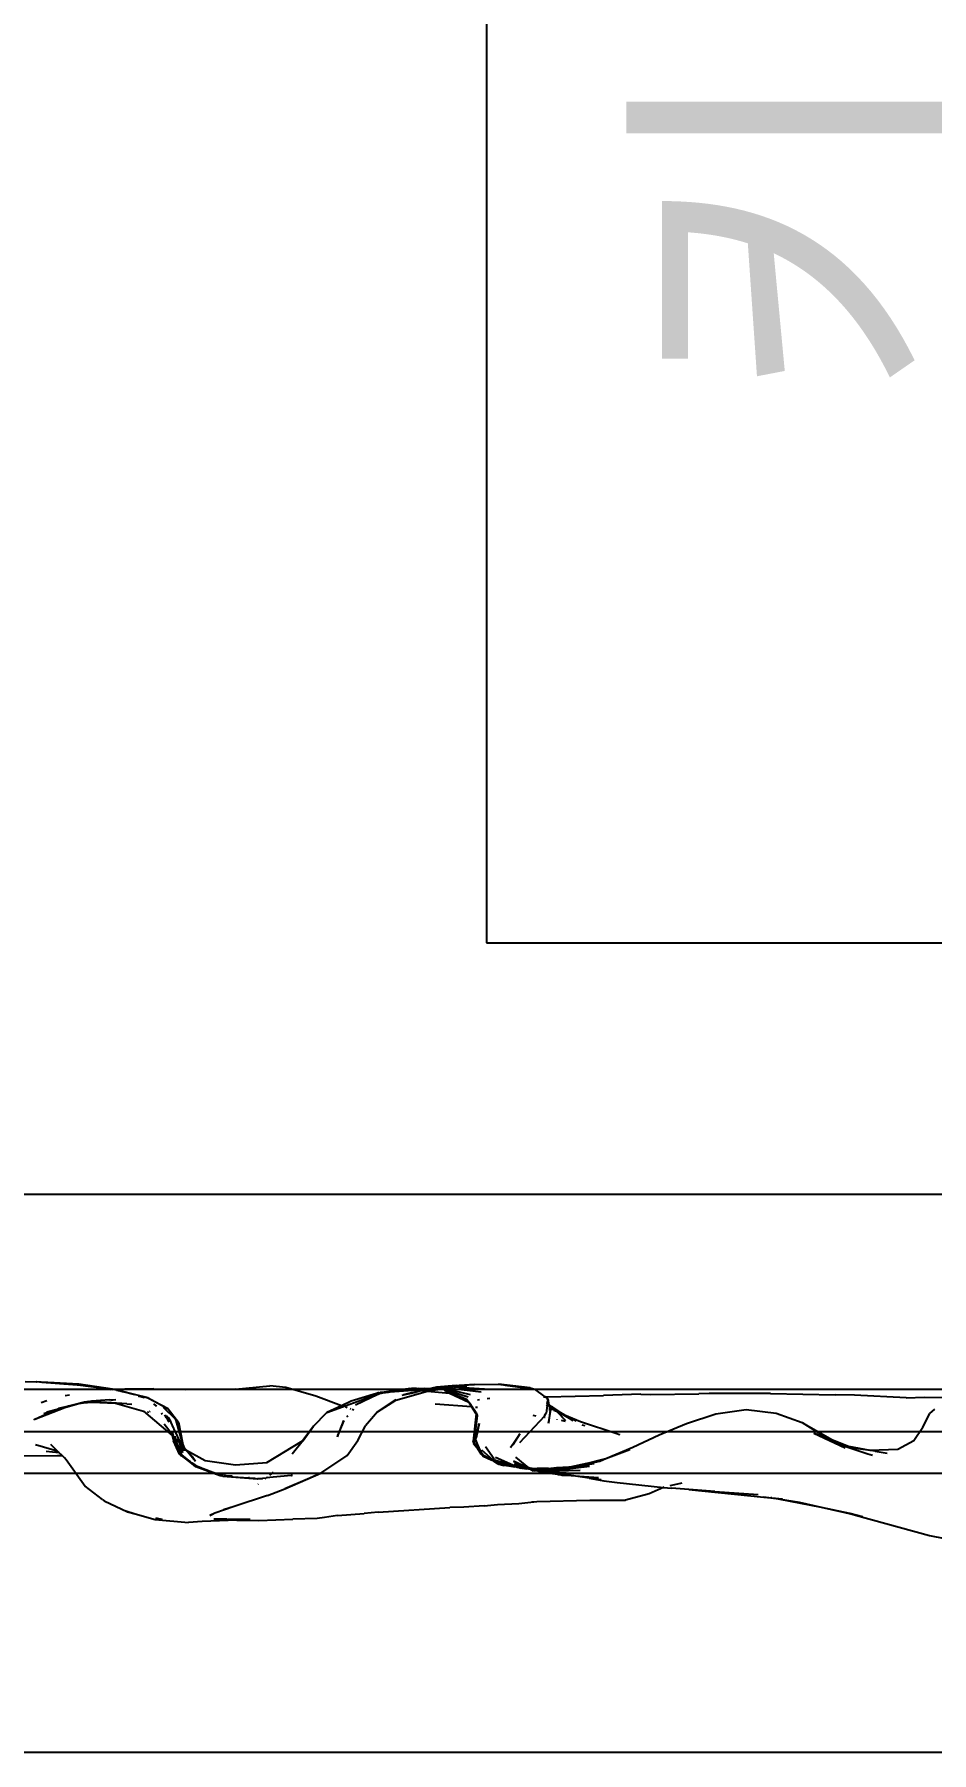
# Model space of a CAD drawing. Header units: millimetres. Extents: x -41292 to 298682, y -22072 to 33155.
# Drawn here: x 33323 to 33644, y 1091 to 1706 of the extents above; entities that cross this region are included whole.
import ezdxf

# ---------------------------------------------------------------- set-up
doc = ezdxf.new("R2010")
doc.units = ezdxf.units.MM
for name, color, linetype in [('0-ELC TEXT', 7, 'Continuous'), ('창호', 4, 'Continuous'), ('틀', 8, 'Continuous')]:
    doc.layers.add(name, color=color, linetype=linetype)
doc.styles.add('코레일둥고', font='@Microsoft JhengHei Light.ttf')

# ---------------------------------------------------------------- blocks, each defined once
blk = doc.blocks.new('AHSISHEUD')
for p, q in [((34112.05, 19528.67), (34112.05, 19028.67)), ((34112.05, 19028.67), (34562.05, 19028.67)), ((33946.84, 18871.55), (33950.78, 18871.5)), ((33965.47, 18870.42), (33950.74, 18871.42)), ((33950.78, 18871.5), (33950.76, 18871.45)), ((33950.78, 18871.5), (33950.91, 18871.49)), ((33950.91, 18871.49), (33950.99, 18871.52)), ((33950.99, 18871.52), (33952.84, 18871.38)), ((33966.05, 18870.58), (33952.84, 18871.38)), ((33952.84, 18871.38), (33965.47, 18870.42)), ((34107.81, 18870.55), (34116.41, 18870.64)), ((34127.75, 18869.25), (34116.41, 18870.64)), ((34116.41, 18870.64), (34129.36, 18868.86)), ((34118.74, 18870.23), (34116.41, 18870.64)), ((33952.57, 18864.06), (33954.63, 18864.75)), ((33961.13, 18866.53), (33962.71, 18866.76)), ((33965.47, 18870.42), (33965.63, 18870.41)), ((33965.74, 18870.4), (33965.63, 18870.41)), ((33966.05, 18870.58), (33965.74, 18870.4)), ((33965.74, 18870.4), (33976.01, 18869.08)), ((33978.39, 18868.67), (33965.74, 18870.4)), ((33978.96, 18868.7), (33966.05, 18870.58)), ((33966.05, 18870.58), (33976.01, 18869.08)), ((33968.5, 18864.33), (33969.48, 18864.58)), ((33968.5, 18864.33), (33970.55, 18864.47)), ((33969.23, 18864.24), (33970.55, 18864.47)), ((33970.55, 18864.47), (33969.46, 18864.23)), ((33977.03, 18864.98), (33970.55, 18864.47)), ((33972.23, 18864.33), (33970.55, 18864.47)), ((33976.01, 18869.08), (33978.11, 18868.76)), ((33976.01, 18869.08), (33978.96, 18868.7)), ((33977.03, 18864.98), (33979.35, 18865.07)), ((33978.39, 18868.67), (33977.43, 18868.62)), ((33977.56, 18864.88), (33979.35, 18865.07)), ((33978.69, 18868.68), (33978.39, 18868.67)), ((33978.96, 18868.7), (33978.69, 18868.68)), ((33979.18, 18868.6), (33978.69, 18868.68)), ((33979.02, 18868.7), (33978.96, 18868.7)), ((33982.56, 18868.87), (33979.02, 18868.7)), ((33979.7, 18868.6), (33979.02, 18868.7)), ((33979.63, 18868.56), (33979.18, 18868.6)), ((33979.63, 18868.56), (33979.7, 18868.6)), ((33979.63, 18868.56), (33979.66, 18868.53)), ((33982.03, 18867.84), (33979.65, 18868.4)), ((33979.7, 18868.6), (33979.66, 18868.53)), ((33979.66, 18868.53), (33982.03, 18867.84)), ((33979.66, 18868.53), (33981.29, 18868.13)), ((33981.29, 18868.13), (33979.7, 18868.6)), ((33981.29, 18868.13), (33985.97, 18866.9)), ((33983.1, 18867.58), (33981.29, 18868.13)), ((33983.1, 18867.58), (33982.03, 18867.84)), ((33992.92, 18868.92), (33982.56, 18868.87)), ((33985.97, 18866.9), (33983.1, 18867.58)), ((33990.94, 18865.72), (33985.97, 18866.9)), ((33987.28, 18866.3), (33987.46, 18866.28)), ((33989.51, 18865.66), (33987.46, 18866.28)), ((33989.61, 18865.93), (33989.82, 18865.9)), ((33990.79, 18865.64), (33989.82, 18865.9)), ((33990.94, 18865.72), (33990.79, 18865.64)), ((33998.02, 18861.78), (33990.79, 18865.64)), ((33990.94, 18865.72), (33998.02, 18861.78)), ((33992.92, 18868.92), (34004.18, 18868.7)), ((34022.18, 18868.79), (34004.18, 18868.7)), ((34022.18, 18868.79), (34034.47, 18870.04)), ((34040.14, 18869.42), (34034.47, 18870.04)), ((34050.98, 18866.37), (34040.14, 18869.42)), ((34060.14, 18862.91), (34050.98, 18866.37)), ((34054.92, 18860.44), (34072.64, 18866.88)), ((34063.64, 18864.56), (34060.14, 18862.91)), ((34072.69, 18867.24), (34063.64, 18864.56)), ((34065.19, 18863.2), (34073.15, 18867.06)), ((34072.64, 18866.88), (34071.44, 18866.28)), ((34072.64, 18866.88), (34073.15, 18867.06)), ((34073.31, 18867.48), (34072.69, 18867.24)), ((34073.5, 18867.48), (34072.69, 18867.24)), ((34073.07, 18860.74), (34079.59, 18864.93)), ((34073.07, 18860.74), (34079.16, 18864.8)), ((34073.15, 18867.06), (34073.3, 18867.09)), ((34075.93, 18867.6), (34073.3, 18867.09)), ((34073.3, 18867.09), (34073.48, 18867.18)), ((34073.5, 18867.48), (34073.31, 18867.48)), ((34073.48, 18867.18), (34073.53, 18867.2)), ((34073.5, 18867.48), (34073.97, 18867.62)), ((34075.93, 18867.6), (34073.53, 18867.2)), ((34073.53, 18867.2), (34074.26, 18867.47)), ((34075.36, 18867.75), (34073.97, 18867.62)), ((34075.36, 18867.75), (34074.05, 18867.58)), ((34074.16, 18867.52), (34076.85, 18867.9)), ((34074.16, 18867.52), (34076.98, 18867.77)), ((34074.26, 18867.47), (34075.93, 18867.6)), ((34083.03, 18868.78), (34075.36, 18867.75)), ((34076.85, 18867.9), (34075.36, 18867.75)), ((34087.22, 18868.48), (34075.93, 18867.6)), ((34076.85, 18867.9), (34083.03, 18868.78)), ((34079.02, 18868.11), (34076.85, 18867.9)), ((34077.76, 18867.86), (34076.98, 18867.77)), ((34077.8, 18867.91), (34077.76, 18867.86)), ((34078.44, 18867.98), (34077.8, 18867.91)), ((34078.44, 18867.98), (34086.16, 18868.8)), ((34079.02, 18868.11), (34078.44, 18867.98)), ((34079.02, 18868.11), (34079.48, 18868.16)), ((34079.16, 18864.8), (34079.59, 18864.93)), ((34079.16, 18864.8), (34079.35, 18864.93)), ((34079.35, 18864.93), (34079.72, 18865.18)), ((34079.64, 18865.02), (34079.35, 18864.93)), ((34079.87, 18868.22), (34079.48, 18868.16)), ((34079.59, 18864.93), (34090.94, 18868.14)), ((34079.59, 18864.93), (34079.64, 18865.02)), ((34079.64, 18865.02), (34079.72, 18865.18)), ((34086.16, 18868.8), (34079.87, 18868.22)), ((34083.03, 18868.78), (34079.87, 18868.22)), ((34081.91, 18866.67), (34082.3, 18866.79)), ((34088.94, 18868.32), (34082.3, 18866.79)), ((34082.3, 18866.79), (34086.87, 18867.73)), ((34083.33, 18868.82), (34083.03, 18868.78)), ((34083.51, 18868.86), (34083.33, 18868.82)), ((34083.45, 18867.13), (34088.26, 18868.35)), ((34083.68, 18868.88), (34083.51, 18868.86)), ((34084.49, 18869.02), (34083.68, 18868.88)), ((34086.16, 18868.8), (34084.27, 18868.75)), ((34084.49, 18869.02), (34084.69, 18869.02)), ((34084.69, 18869.02), (34084.73, 18869.02)), ((34084.73, 18869.02), (34084.78, 18869.02)), ((34084.78, 18869.02), (34084.81, 18869.02)), ((34084.81, 18869.02), (34085.24, 18869.09)), ((34084.81, 18869.02), (34087.01, 18869.05)), ((34084.81, 18869.02), (34088.89, 18868.97)), ((34087.01, 18869.05), (34085.24, 18869.09)), ((34086.21, 18868.81), (34086.16, 18868.8)), ((34086.21, 18868.81), (34086.44, 18868.83)), ((34086.44, 18868.83), (34086.61, 18868.82)), ((34086.61, 18868.82), (34088.89, 18868.97)), ((34090.5, 18868.93), (34086.61, 18868.82)), ((34089.18, 18868.3), (34086.87, 18867.73)), ((34087.01, 18869.05), (34087.19, 18869.05)), ((34087.19, 18869.05), (34087.42, 18869.04)), ((34087.22, 18868.48), (34088.21, 18868.39)), ((34087.42, 18869.04), (34087.68, 18869.04)), ((34088.21, 18868.39), (34087.58, 18868.33)), ((34087.68, 18869.04), (34091.06, 18869.07)), ((34088.89, 18868.97), (34087.68, 18869.04)), ((34090.5, 18868.93), (34087.86, 18868.72)), ((34088.2, 18868.69), (34090.73, 18868.84)), ((34088.26, 18868.35), (34088.21, 18868.39)), ((34088.38, 18868.37), (34088.26, 18868.35)), ((34088.49, 18868.41), (34088.38, 18868.37)), ((34088.38, 18868.37), (34088.94, 18868.32)), ((34088.57, 18868.41), (34088.49, 18868.41)), ((34088.89, 18868.97), (34089.7, 18869.01)), ((34089.19, 18868.38), (34088.94, 18868.32)), ((34088.94, 18868.32), (34089.18, 18868.3)), ((34089.44, 18868.36), (34089.18, 18868.3)), ((34089.18, 18868.3), (34089.6, 18868.25)), ((34090.73, 18868.84), (34089.48, 18868.59)), ((34089.64, 18868.26), (34089.6, 18868.25)), ((34090.21, 18868.32), (34089.64, 18868.26)), ((34089.64, 18868.26), (34090.94, 18868.14)), ((34089.7, 18869.01), (34091.06, 18869.07)), ((34089.7, 18869.01), (34094.13, 18869.04)), ((34090.5, 18868.93), (34089.7, 18869.01)), ((34089.99, 18868.55), (34089.96, 18868.56)), ((34091.35, 18868.88), (34089.99, 18868.55)), ((34090.16, 18868.54), (34089.99, 18868.55)), ((34090.34, 18868.59), (34090.16, 18868.54)), ((34093.71, 18868.9), (34090.34, 18868.59)), ((34091.35, 18868.88), (34090.34, 18868.59)), ((34090.88, 18868.94), (34090.5, 18868.93)), ((34090.73, 18868.84), (34091.35, 18868.88)), ((34090.88, 18868.94), (34091.7, 18868.97)), ((34091.35, 18868.88), (34090.88, 18868.94)), ((34090.94, 18868.14), (34091.39, 18868.26)), ((34090.94, 18868.14), (34098.85, 18867.41)), ((34091.06, 18869.07), (34092.13, 18869.12)), ((34091.32, 18868.45), (34091.29, 18868.45)), ((34091.32, 18868.45), (34094.89, 18868.87)), ((34091.35, 18868.88), (34092.21, 18868.93)), ((34092.21, 18868.93), (34091.7, 18868.97)), ((34092.06, 18868.39), (34091.98, 18868.4)), ((34092.06, 18868.39), (34095.6, 18868.86)), ((34094.18, 18869.53), (34092.13, 18869.12)), ((34092.61, 18869.14), (34092.13, 18869.12)), ((34092.21, 18868.93), (34092.61, 18868.95)), ((34094.18, 18869.53), (34092.61, 18869.14)), ((34092.61, 18869.14), (34093.84, 18869.2)), ((34092.61, 18869.14), (34096.62, 18869.17)), ((34092.61, 18868.95), (34094.13, 18869.04)), ((34092.98, 18868.92), (34092.61, 18868.95)), ((34093.71, 18868.9), (34092.98, 18868.92)), ((34093.74, 18868.9), (34093.71, 18868.9)), ((34093.81, 18868.91), (34093.74, 18868.9)), ((34093.95, 18868.92), (34093.81, 18868.91)), ((34098.83, 18869.6), (34093.84, 18869.2)), ((34093.84, 18869.2), (34097.16, 18869.36)), ((34093.98, 18868.92), (34093.95, 18868.92)), ((34095.64, 18869.08), (34093.98, 18868.92)), ((34094.89, 18868.87), (34093.98, 18868.92)), ((34095.64, 18869.08), (34094.13, 18869.04)), ((34101.17, 18870.12), (34094.18, 18869.53)), ((34100.46, 18870), (34094.18, 18869.53)), ((34094.89, 18868.87), (34095.05, 18868.87)), ((34095.05, 18868.87), (34095.12, 18868.9)), ((34095.12, 18868.9), (34095.22, 18868.89)), ((34095.22, 18868.89), (34095.29, 18868.9)), ((34096.63, 18869.11), (34095.29, 18868.9)), ((34095.6, 18868.86), (34095.29, 18868.9)), ((34095.6, 18868.86), (34095.68, 18868.86)), ((34096.63, 18869.11), (34095.64, 18869.08)), ((34095.68, 18868.86), (34095.79, 18868.88)), ((34095.79, 18868.88), (34095.82, 18868.89)), ((34095.82, 18868.89), (34095.88, 18868.88)), ((34095.88, 18868.88), (34095.9, 18868.89)), ((34095.9, 18868.89), (34096.96, 18869.03)), ((34096.49, 18868.88), (34095.9, 18868.89)), ((34096.62, 18868.84), (34096.49, 18868.88)), ((34096.62, 18869.17), (34096.63, 18869.11)), ((34096.62, 18869.17), (34096.76, 18869.09)), ((34096.9, 18868.83), (34096.62, 18868.84)), ((34096.62, 18868.84), (34105.45, 18866.1)), ((34096.73, 18869.09), (34096.63, 18869.11)), ((34096.76, 18869.09), (34096.73, 18869.09)), ((34096.8, 18869.07), (34096.76, 18869.09)), ((34096.88, 18869.2), (34096.78, 18869.18)), ((34096.8, 18869.07), (34096.89, 18869.08)), ((34096.88, 18869.2), (34097.84, 18869.25)), ((34096.89, 18869.08), (34096.96, 18869.09)), ((34096.89, 18869.08), (34096.96, 18869.03)), ((34096.9, 18868.83), (34105.45, 18866.1)), ((34096.96, 18869.09), (34097.84, 18869.25)), ((34106.34, 18866.79), (34096.96, 18869.03)), ((34096.99, 18868.41), (34105.07, 18865.14)), ((34098, 18867.92), (34096.99, 18868.41)), ((34097.15, 18869.05), (34097.1, 18869.05)), ((34097.15, 18869.05), (34097.98, 18869.24)), ((34097.16, 18869.36), (34097.84, 18869.25)), ((34097.98, 18869.24), (34097.84, 18869.25)), ((34097.98, 18869.24), (34110.12, 18867.89)), ((34105.07, 18865.14), (34098, 18867.92)), ((34098.85, 18867.41), (34098, 18867.92)), ((34098, 18867.92), (34105.73, 18864.12)), ((34100.3, 18869.51), (34098.83, 18869.6)), ((34098.85, 18867.41), (34105.73, 18864.12)), ((34100.36, 18869.52), (34100.3, 18869.51)), ((34100.64, 18869.55), (34100.36, 18869.52)), ((34113.17, 18868.72), (34100.36, 18869.52)), ((34107.81, 18870.55), (34100.52, 18870)), ((34101.89, 18869.66), (34100.64, 18869.55)), ((34101.17, 18870.12), (34107.81, 18870.55)), ((34101.97, 18869.67), (34101.89, 18869.66)), ((34102.02, 18869.68), (34101.97, 18869.67)), ((34102.02, 18869.68), (34102.08, 18869.68)), ((34102.08, 18869.68), (34102.89, 18869.76)), ((34102.89, 18869.76), (34105.05, 18870.07)), ((34105.07, 18865.14), (34105.89, 18864.04)), ((34108.87, 18865.06), (34109.56, 18865.16)), ((34112.25, 18865.49), (34113.2, 18865.55)), ((34118.74, 18870.23), (34129.36, 18868.86)), ((34127.75, 18869.25), (34129.36, 18868.86)), ((34133.12, 18866.13), (34129.36, 18868.86)), ((34132.52, 18866.13), (34133.12, 18866.13)), ((34134.03, 18865.47), (34133.12, 18866.13)), ((34133.12, 18866.13), (34133.69, 18866.13)), ((34133.69, 18866.13), (34154, 18866.53)), ((34134.03, 18864.91), (34133.92, 18864.39)), ((34133.97, 18864.95), (34134.03, 18865.47)), ((34134.03, 18864.91), (34134.03, 18865.47)), ((34134.03, 18865.47), (34134.38, 18863.14)), ((34167.34, 18867.02), (34154, 18866.53)), ((34167.34, 18867.02), (34170.77, 18866.94)), ((34170.77, 18866.94), (34188.06, 18867.16)), ((34191.87, 18867.23), (34188.06, 18867.16)), ((34213.75, 18867.33), (34191.87, 18867.23)), ((34213.75, 18867.33), (34236.99, 18866.8)), ((34243.85, 18866.66), (34236.99, 18866.8)), ((34262.36, 18865.76), (34243.85, 18866.66)), ((34262.36, 18865.76), (34268.96, 18865.9)), ((34268.96, 18865.9), (34276.17, 18865.84)), ((33950.32, 18858.05), (33961.02, 18862.23)), ((33950.32, 18858.05), (33956.91, 18861.06)), ((33956.91, 18861.06), (33953.58, 18860.03)), ((33954.65, 18860.76), (33958.27, 18861.69)), ((33961.61, 18862.53), (33956.91, 18861.06)), ((33956.91, 18861.06), (33958.27, 18861.69)), ((33958.27, 18861.69), (33960.84, 18862.36)), ((33958.27, 18861.69), (33958.73, 18861.9)), ((33958.73, 18861.9), (33968.09, 18864.3)), ((33960.84, 18862.36), (33958.73, 18861.9)), ((33960.84, 18862.36), (33961.61, 18862.53)), ((33961.02, 18862.23), (33965.6, 18863.58)), ((33961.02, 18862.23), (33961.98, 18862.61)), ((33961.98, 18862.61), (33961.61, 18862.53)), ((33962.08, 18862.67), (33961.98, 18862.61)), ((33962.08, 18862.67), (33962.23, 18862.72)), ((33962.23, 18862.72), (33962.28, 18862.72)), ((33962.4, 18862.77), (33962.28, 18862.72)), ((33967.78, 18863.87), (33962.4, 18862.77)), ((33962.4, 18862.77), (33965.6, 18863.58)), ((33965.6, 18863.58), (33965.92, 18863.68)), ((33965.92, 18863.68), (33966, 18863.68)), ((33966, 18863.68), (33966.06, 18863.7)), ((33966.06, 18863.7), (33968.34, 18864.29)), ((33966.06, 18863.7), (33969.23, 18864.24)), ((33966.06, 18863.7), (33967.78, 18863.87)), ((33969.46, 18864.23), (33967.78, 18863.87)), ((33967.78, 18863.87), (33970.7, 18864.17)), ((33968.09, 18864.3), (33968.34, 18864.29)), ((33968.34, 18864.29), (33968.5, 18864.33)), ((33968.34, 18864.29), (33969.23, 18864.24)), ((33969.23, 18864.24), (33969.46, 18864.23)), ((33969.46, 18864.23), (33970.7, 18864.17)), ((33970.7, 18864.17), (33972.23, 18864.33)), ((33970.7, 18864.17), (33979.14, 18863.75)), ((33983.28, 18863.6), (33972.23, 18864.33)), ((33979.14, 18863.75), (33989.19, 18860.99)), ((33983.28, 18863.6), (33985.05, 18863.5)), ((33989.19, 18860.99), (33999.54, 18852.25)), ((33991.02, 18860.61), (33990.53, 18860.47)), ((33991.61, 18860.77), (33991.31, 18860.68)), ((33992.77, 18863.52), (33993.77, 18862.73)), ((33993.99, 18862.7), (33992.99, 18863.44)), ((33995.69, 18860.27), (33995.92, 18859.91)), ((33995.94, 18859.9), (33995.69, 18860.27)), ((33996.25, 18862.41), (34000.68, 18858.07)), ((33997.32, 18858.63), (33996.85, 18859.59)), ((33996.99, 18859.51), (33998.25, 18857.28)), ((33998.25, 18857.28), (33997.14, 18859.43)), ((33997.61, 18859.15), (33997.54, 18859.19)), ((33999, 18857.2), (33997.61, 18859.15)), ((33999.15, 18856.87), (33997.61, 18859.15)), ((33998.02, 18861.78), (34001.78, 18857.04)), ((33999, 18857.2), (33998.35, 18858.72)), ((34050.15, 18855.55), (34054.92, 18860.44)), ((34060.14, 18862.91), (34054.92, 18860.44)), ((34062.17, 18862.15), (34061.61, 18862.36)), ((34062.01, 18858.97), (34062.55, 18859.24)), ((34063.44, 18861.67), (34063.22, 18861.75)), ((34064.5, 18861.27), (34063.9, 18861.49)), ((34073.07, 18860.74), (34068.76, 18855.68)), ((34070.41, 18859.04), (34070.39, 18859.05)), ((34093.68, 18863.54), (34106.72, 18862.57)), ((34105.73, 18864.12), (34105.8, 18864.08)), ((34105.8, 18864.08), (34105.89, 18864.04)), ((34106.72, 18862.57), (34105.8, 18864.08)), ((34106.43, 18863.16), (34105.8, 18864.08)), ((34105.89, 18864.04), (34106.43, 18863.16)), ((34106.8, 18862.56), (34106.43, 18863.16)), ((34108.35, 18860.02), (34106.72, 18862.57)), ((34106.72, 18862.57), (34106.8, 18862.56)), ((34106.8, 18862.56), (34106.84, 18862.56)), ((34108.38, 18860.31), (34106.84, 18862.56)), ((34106.84, 18862.56), (34108.35, 18860.02)), ((34108.35, 18860.02), (34107.26, 18850.2)), ((34108.77, 18859.35), (34107.57, 18849.74)), ((34108.77, 18859.35), (34107.94, 18854.35)), ((34108.11, 18862.42), (34108.8, 18862.33)), ((34108.38, 18860.31), (34108.35, 18860.02)), ((34108.35, 18860.02), (34108.77, 18859.35)), ((34108.38, 18860.31), (34108.77, 18859.35)), ((34132.81, 18859.21), (34123.93, 18849.6)), ((34128.67, 18859.51), (34129.78, 18859.32)), ((34132.78, 18858.82), (34133.1, 18858.76)), ((34132.81, 18859.21), (34133.49, 18860.18)), ((34133.49, 18860.18), (34132.88, 18859.52)), ((34133.78, 18862.99), (34133.49, 18860.18)), ((34133.65, 18863.16), (34133.78, 18862.99)), ((34133.79, 18863.16), (34133.67, 18863.24)), ((34133.78, 18863.02), (34133.67, 18863.24)), ((34133.69, 18863.31), (34133.8, 18863.25)), ((34133.72, 18863.45), (34133.82, 18863.38)), ((34133.72, 18863.45), (34133.81, 18863.31)), ((34133.82, 18863.45), (34133.73, 18863.5)), ((34133.84, 18863.67), (34133.78, 18863.74)), ((34133.79, 18863.16), (34133.78, 18863.02)), ((34133.78, 18863.02), (34133.78, 18862.99)), ((34133.8, 18863.25), (34133.79, 18863.16)), ((34133.81, 18863.31), (34133.8, 18863.25)), ((34133.82, 18863.38), (34133.81, 18863.31)), ((34133.84, 18863.67), (34133.82, 18863.45)), ((34133.82, 18863.45), (34133.82, 18863.38)), ((34133.84, 18863.67), (34133.92, 18864.39)), ((34133.88, 18858.63), (34133.94, 18858.62)), ((34134.5, 18858.52), (34134.25, 18856.61)), ((34134.25, 18856.61), (34134.6, 18858.5)), ((34135.73, 18862.41), (34134.38, 18863.14)), ((34134.41, 18862.98), (34134.38, 18863.14)), ((34134.41, 18862.98), (34134.54, 18862.89)), ((34134.41, 18862.98), (34134.42, 18862.88)), ((34134.42, 18862.88), (34134.7, 18862.73)), ((34134.42, 18862.88), (34134.46, 18862.68)), ((34135.26, 18862.1), (34134.46, 18862.68)), ((34134.46, 18862.68), (34134.57, 18861.96)), ((34134.88, 18861.4), (34134.5, 18858.52)), ((34134.6, 18858.5), (34134.5, 18858.52)), ((34134.54, 18862.89), (34135.44, 18862.29)), ((34134.7, 18862.73), (34134.54, 18862.89)), ((34134.57, 18861.96), (34134.88, 18861.4)), ((34134.57, 18861.96), (34134.59, 18861.82)), ((34134.59, 18861.82), (34134.88, 18861.4)), ((34134.59, 18861.82), (34134.68, 18861.19)), ((34134.6, 18858.5), (34135.26, 18862.1)), ((34134.7, 18862.73), (34135.44, 18862.29)), ((34135.26, 18862.1), (34134.7, 18862.73)), ((34134.88, 18861.4), (34135.26, 18862.1)), ((34135.51, 18861.66), (34135.77, 18861.54)), ((34136.54, 18861.48), (34135.66, 18862.01)), ((34135.66, 18862.01), (34136.41, 18861.61)), ((34135.73, 18862.41), (34136.02, 18862.11)), ((34135.75, 18862.29), (34136.41, 18861.61)), ((34135.75, 18862.29), (34136.02, 18862.11)), ((34136.02, 18862.11), (34140.33, 18857.63)), ((34136.02, 18862.11), (34138.54, 18860.49)), ((34136.11, 18861.4), (34136.14, 18861.36)), ((34136.14, 18861.36), (34137.13, 18860.89)), ((34136.14, 18861.36), (34137, 18861.01)), ((34136.41, 18861.61), (34136.54, 18861.48)), ((34136.54, 18861.48), (34137, 18861.01)), ((34137, 18861.01), (34137.13, 18860.89)), ((34137.02, 18861.29), (34138.54, 18860.49)), ((34137.13, 18860.89), (34140.33, 18857.63)), ((34138.17, 18860.5), (34137.55, 18860.88)), ((34137.85, 18860.65), (34138.17, 18860.5)), ((34139.18, 18859.9), (34138.17, 18860.5)), ((34138.17, 18860.5), (34139.22, 18860.05)), ((34138.19, 18860.37), (34139.18, 18859.9)), ((34138.54, 18860.49), (34140.06, 18859.69)), ((34138.54, 18860.49), (34139.22, 18860.05)), ((34143.03, 18857.6), (34139.18, 18859.9)), ((34139.18, 18859.9), (34140.23, 18859.4)), ((34139.22, 18860.05), (34140.06, 18859.69)), ((34139.22, 18860.05), (34140.23, 18859.4)), ((34140.06, 18859.69), (34145.78, 18857.2)), ((34140.06, 18859.69), (34144.23, 18857.48)), ((34140.23, 18859.4), (34143.03, 18857.6)), ((34140.23, 18859.4), (34144.23, 18857.48)), ((34183.69, 18856.53), (34194.21, 18859.98)), ((34194.21, 18859.98), (34205.05, 18861.59)), ((34205.05, 18861.59), (34215.76, 18860.22)), ((34215.76, 18860.22), (34225.09, 18856.9)), ((34268.4, 18855.18), (34270.88, 18860.12)), ((34270.88, 18860.12), (34272.63, 18861.72)), ((33949.94, 18857.87), (33950.32, 18858.05)), ((33999.47, 18852.58), (33996.57, 18856.3)), ((33998.43, 18857.02), (33998.25, 18857.28)), ((33999.15, 18856.87), (33999, 18857.2)), ((33999.94, 18855.02), (33999.15, 18856.87)), ((33999.25, 18853.57), (33999.47, 18852.58)), ((33999.76, 18852.2), (33999.47, 18852.58)), ((33999.54, 18852.25), (33999.99, 18850.29)), ((33999.54, 18852.25), (33999.79, 18852.04)), ((33999.58, 18853.14), (33999.76, 18852.2)), ((33999.99, 18852.21), (33999.73, 18852.95)), ((34000.08, 18851.8), (33999.76, 18852.2)), ((33999.94, 18855.02), (33999.98, 18854.78)), ((33999.94, 18855.02), (34000.14, 18854.55)), ((34000.14, 18854.55), (34002.42, 18849.45)), ((34000.97, 18857.58), (34000.68, 18858.07)), ((34000.68, 18858.07), (34000.76, 18857.8)), ((34000.97, 18857.58), (34000.76, 18857.8)), ((34000.76, 18857.8), (34001.94, 18853.82)), ((34001.94, 18853.82), (34000.97, 18857.58)), ((34003.2, 18849.63), (34000.97, 18857.58)), ((34001.78, 18857.04), (34003.2, 18849.63)), ((34001.94, 18853.82), (34003.2, 18849.63)), ((34050.15, 18855.55), (34046.15, 18850.34)), ((34046.38, 18850.48), (34050.15, 18855.55)), ((34060.99, 18857.61), (34058.7, 18852.18)), ((34058.7, 18852.18), (34058.71, 18851.73)), ((34058.71, 18851.73), (34060.99, 18857.61)), ((34066.01, 18850.44), (34068.76, 18855.68)), ((34107.94, 18854.35), (34107.46, 18849.78)), ((34108.07, 18850.72), (34109.41, 18856.57)), ((34109.41, 18856.57), (34108.4, 18851.43)), ((34120.72, 18847.97), (34123.95, 18852.83)), ((34123.95, 18852.83), (34121.54, 18848.94)), ((34137.4, 18857.9), (34137.36, 18857.91)), ((34140.36, 18857.27), (34138.96, 18857.57)), ((34145.78, 18857.2), (34158.79, 18852.89)), ((34147.45, 18855.75), (34146.36, 18855.98)), ((34158.79, 18852.89), (34159.34, 18852.69)), ((34159.34, 18852.69), (34159.86, 18852.56)), ((34164.44, 18848.1), (34173.92, 18852.42)), ((34173.92, 18852.42), (34183.69, 18856.53)), ((34225.09, 18856.9), (34236, 18850.72)), ((34225.09, 18856.9), (34231.78, 18852.68)), ((34237.86, 18849.12), (34229.28, 18853.08)), ((34229.28, 18853.08), (34240.55, 18847.78)), ((34231.88, 18852.63), (34231.78, 18852.68)), ((34232.95, 18851.96), (34231.88, 18852.63)), ((34231.88, 18852.63), (34233.77, 18851.62)), ((34265.14, 18850.49), (34268.4, 18855.18)), ((33950.55, 18848.98), (33958.29, 18846.79)), ((33954.36, 18846.65), (33958.94, 18846.14)), ((33958.29, 18846.79), (33956.07, 18849.02)), ((33958.29, 18846.79), (33958.42, 18846.76)), ((33958.94, 18846.14), (33958.29, 18846.79)), ((33958.94, 18846.14), (33959.08, 18846.12)), ((33960.05, 18845.03), (33958.94, 18846.14)), ((33999.79, 18852.04), (34000.07, 18850.59)), ((33999.79, 18852.04), (34000.08, 18851.8)), ((34002.14, 18845.52), (33999.99, 18850.29)), ((33999.99, 18850.29), (34000.15, 18849.49)), ((33999.99, 18850.29), (34000.64, 18849.2)), ((34001.25, 18847.69), (33999.99, 18850.29)), ((34000.07, 18850.59), (34000.64, 18849.2)), ((34000.08, 18851.8), (34000.14, 18851.73)), ((34000.14, 18851.73), (34000.48, 18851.3)), ((34000.14, 18851.73), (34000.56, 18851.29)), ((34000.44, 18852.03), (34000.56, 18851.29)), ((34000.48, 18851.3), (34000.57, 18851.2)), ((34000.56, 18851.29), (34000.57, 18851.2)), ((34000.56, 18851.29), (34001.16, 18850.65)), ((34000.57, 18851.2), (34000.62, 18850.89)), ((34000.57, 18851.2), (34001.16, 18850.65)), ((34000.57, 18851.2), (34002.2, 18849.44)), ((34000.62, 18850.89), (34002.65, 18845.56)), ((34000.64, 18849.2), (34001.25, 18847.69)), ((34000.64, 18849.2), (34001.4, 18847.91)), ((34001.16, 18850.65), (34002.14, 18849.71)), ((34001.16, 18850.65), (34002.16, 18849.59)), ((34001.25, 18847.69), (34002.14, 18845.52)), ((34001.84, 18846.47), (34001.25, 18847.69)), ((34001.4, 18847.91), (34001.32, 18848.14)), ((34001.4, 18847.91), (34001.75, 18847.31)), ((34001.84, 18846.47), (34001.4, 18847.91)), ((34002.14, 18845.52), (34001.84, 18846.47)), ((34002.39, 18845.35), (34001.84, 18846.47)), ((34002.1, 18849.86), (34002.08, 18849.88)), ((34002.1, 18849.86), (34002.14, 18849.71)), ((34002.14, 18849.71), (34002.26, 18849.65)), ((34002.14, 18849.71), (34002.16, 18849.59)), ((34002.16, 18849.59), (34002.18, 18849.57)), ((34002.16, 18849.59), (34002.17, 18849.53)), ((34002.18, 18849.57), (34002.17, 18849.53)), ((34002.17, 18849.53), (34002.2, 18849.51)), ((34002.2, 18849.51), (34002.2, 18849.44)), ((34002.2, 18849.51), (34002.35, 18849.38)), ((34002.2, 18849.44), (34002.22, 18849.41)), ((34002.22, 18849.41), (34003.03, 18846.41)), ((34002.99, 18846.39), (34002.22, 18849.41)), ((34002.22, 18849.41), (34002.39, 18849.23)), ((34002.26, 18849.65), (34002.3, 18849.56)), ((34002.3, 18849.56), (34002.33, 18849.5)), ((34002.33, 18849.5), (34002.42, 18849.45)), ((34002.33, 18849.5), (34002.35, 18849.38)), ((34002.35, 18849.38), (34002.39, 18849.34)), ((34002.39, 18849.34), (34002.38, 18849.25)), ((34002.38, 18849.25), (34002.39, 18849.23)), ((34002.43, 18849.27), (34002.39, 18849.34)), ((34002.39, 18849.23), (34003.03, 18846.41)), ((34002.39, 18849.23), (34002.47, 18849.16)), ((34002.42, 18849.45), (34003.63, 18848.08)), ((34002.49, 18849.24), (34002.42, 18849.45)), ((34002.47, 18849.16), (34002.43, 18849.27)), ((34002.43, 18849.27), (34002.49, 18849.24)), ((34002.47, 18849.16), (34002.51, 18849.18)), ((34002.49, 18849.12), (34002.47, 18849.16)), ((34002.49, 18849.24), (34002.51, 18849.18)), ((34002.54, 18849.08), (34002.49, 18849.12)), ((34002.51, 18849.18), (34003.63, 18848.08)), ((34002.55, 18849.05), (34002.54, 18849.08)), ((34002.69, 18848.66), (34002.55, 18849.05)), ((34004.93, 18846.47), (34002.55, 18849.05)), ((34002.55, 18849.05), (34004.41, 18847.2)), ((34003.45, 18847.89), (34002.69, 18848.66)), ((34003.05, 18846.33), (34002.99, 18846.39)), ((34003.05, 18846.33), (34003.13, 18845.97)), ((34003.2, 18849.63), (34003.24, 18849.4)), ((34003.24, 18849.4), (34003.63, 18848.08)), ((34003.75, 18846.73), (34003.45, 18847.89)), ((34003.54, 18847.8), (34003.45, 18847.89)), ((34003.54, 18847.8), (34003.75, 18846.73)), ((34003.7, 18847.65), (34003.54, 18847.8)), ((34003.63, 18848.08), (34004.41, 18847.2)), ((34003.7, 18847.65), (34003.75, 18846.73)), ((34005.09, 18846.24), (34003.7, 18847.65)), ((34004.41, 18847.2), (34004.46, 18847.15)), ((34004.46, 18847.15), (34004.62, 18846.97)), ((34004.62, 18846.97), (34011.27, 18843.29)), ((34004.62, 18846.97), (34006.65, 18844.67)), ((34004.93, 18846.47), (34005.09, 18846.24)), ((34007.9, 18842.93), (34005.09, 18846.24)), ((34006.65, 18844.67), (34005.09, 18846.24)), ((34033.34, 18842.54), (34046.15, 18850.34)), ((34046.38, 18850.48), (34042.42, 18845.49)), ((34046.15, 18850.34), (34046.38, 18850.48)), ((34062.14, 18845.12), (34066.01, 18850.44)), ((34107.46, 18849.78), (34107.26, 18850.2)), ((34107.46, 18849.78), (34107.42, 18849.38)), ((34107.42, 18849.38), (34108.7, 18847.83)), ((34107.55, 18849.59), (34107.46, 18849.78)), ((34107.56, 18849.69), (34107.55, 18849.59)), ((34107.92, 18849.11), (34107.55, 18849.59)), ((34107.57, 18849.74), (34107.56, 18849.69)), ((34107.56, 18849.69), (34107.92, 18849.11)), ((34107.56, 18849.69), (34108.6, 18848.21)), ((34107.92, 18849.11), (34108.11, 18848.8)), ((34108.07, 18850.72), (34108.4, 18851.43)), ((34110.02, 18846.46), (34108.07, 18850.72)), ((34108.07, 18850.72), (34109.5, 18847.04)), ((34108.11, 18848.8), (34108.7, 18847.83)), ((34108.6, 18848.21), (34108.11, 18848.8)), ((34109.3, 18847.1), (34108.11, 18848.8)), ((34109.5, 18847.04), (34108.6, 18848.21)), ((34108.6, 18848.21), (34109.61, 18846.74)), ((34108.7, 18847.83), (34110.05, 18845.61)), ((34108.7, 18847.83), (34109.3, 18847.1)), ((34109.3, 18847.1), (34109.61, 18846.74)), ((34109.5, 18847.04), (34109.61, 18846.74)), ((34110.03, 18846.35), (34109.5, 18847.04)), ((34109.61, 18846.74), (34109.63, 18846.7)), ((34109.63, 18846.7), (34110.03, 18846.22)), ((34109.63, 18846.7), (34110.04, 18846.1)), ((34110.03, 18846.35), (34110.02, 18846.46)), ((34110.03, 18846.22), (34110.03, 18846.35)), ((34110.92, 18845.15), (34110.03, 18846.35)), ((34110.04, 18846.1), (34110.03, 18846.22)), ((34110.03, 18846.22), (34110.92, 18845.15)), ((34110.57, 18845.31), (34110.04, 18846.1)), ((34114.51, 18843.4), (34110.37, 18847.02)), ((34114.77, 18843.76), (34111.76, 18848.14)), ((34121.54, 18848.94), (34120.72, 18847.97)), ((34163.42, 18847.17), (34152.6, 18843.1)), ((34154.76, 18844.01), (34164.44, 18848.1)), ((34154.76, 18844.01), (34163.42, 18847.17)), ((34232.95, 18851.96), (34238.86, 18848.92)), ((34232.95, 18851.96), (34233.77, 18851.62)), ((34233.77, 18851.62), (34238.86, 18848.92)), ((34233.77, 18851.62), (34236, 18850.72)), ((34236, 18850.72), (34241.69, 18848.39)), ((34248.64, 18845.51), (34237.86, 18849.12)), ((34237.86, 18849.12), (34240.55, 18847.78)), ((34238.86, 18848.92), (34242.45, 18847.81)), ((34238.86, 18848.92), (34241.69, 18848.39)), ((34241.69, 18848.39), (34241.72, 18848.38)), ((34241.72, 18848.38), (34249.33, 18846.96)), ((34244.33, 18847.31), (34242.45, 18847.81)), ((34243.42, 18847.68), (34242.45, 18847.81)), ((34243.42, 18847.68), (34244.33, 18847.31)), ((34251.27, 18846.57), (34243.42, 18847.68)), ((34249.33, 18846.96), (34259.37, 18847.32)), ((34251.27, 18846.57), (34249.33, 18846.96)), ((34251.27, 18846.57), (34255.52, 18845.93)), ((34259.37, 18847.32), (34265.14, 18850.49)), ((33941.52, 18844.9), (33958.47, 18845.03)), ((33958.47, 18845.03), (33960.05, 18845.03)), ((33960.05, 18845.03), (33960.21, 18845.03)), ((33961.47, 18843.6), (33960.05, 18845.03)), ((33960.97, 18844.3), (33961.47, 18843.6)), ((33961.47, 18843.6), (33968.3, 18834.11)), ((34002.39, 18845.35), (34002.14, 18845.52)), ((34002.42, 18845.27), (34002.39, 18845.35)), ((34002.42, 18845.27), (34002.52, 18845.22)), ((34002.52, 18845.22), (34002.69, 18845.09)), ((34002.9, 18845.36), (34002.65, 18845.56)), ((34002.69, 18845.09), (34002.74, 18845.1)), ((34002.74, 18845.63), (34002.9, 18845.36)), ((34002.74, 18845.1), (34007.96, 18841)), ((34002.74, 18845.1), (34003.19, 18844.87)), ((34004.62, 18843.87), (34002.74, 18845.1)), ((34002.9, 18845.36), (34002.92, 18845.32)), ((34002.92, 18845.32), (34003.19, 18844.87)), ((34004.62, 18843.87), (34002.92, 18845.32)), ((34006.05, 18842.86), (34002.92, 18845.32)), ((34003.19, 18844.87), (34004.62, 18843.87)), ((34005.15, 18843.41), (34004.62, 18843.87)), ((34007.96, 18841), (34005.15, 18843.41)), ((34006.05, 18842.86), (34005.15, 18843.41)), ((34006.66, 18842.38), (34006.05, 18842.86)), ((34007.9, 18842.93), (34006.65, 18844.67)), ((34007.96, 18841.35), (34006.66, 18842.38)), ((34007.98, 18841.51), (34006.66, 18842.38)), ((34007.98, 18841.48), (34006.66, 18842.38)), ((34007.96, 18841), (34007.96, 18841.35)), ((34008.45, 18841.16), (34007.96, 18841.35)), ((34016.67, 18837.82), (34007.96, 18841)), ((34008.48, 18841.14), (34008.45, 18841.16)), ((34008.51, 18841.14), (34008.45, 18841.16)), ((34008.48, 18841.14), (34008.51, 18841.14)), ((34008.51, 18841.14), (34008.55, 18841.11)), ((34010.01, 18840.52), (34008.55, 18841.11)), ((34010.56, 18840.35), (34010.01, 18840.52)), ((34011.31, 18839.99), (34010.01, 18840.52)), ((34014.07, 18839), (34010.56, 18840.35)), ((34011.27, 18843.29), (34022.13, 18841.75)), ((34011.31, 18839.99), (34014.07, 18839)), ((34013.35, 18839.16), (34011.31, 18839.99)), ((34022.13, 18841.75), (34033.34, 18842.54)), ((34052.7, 18838.75), (34062.14, 18845.12)), ((34110.86, 18844.89), (34110.05, 18845.61)), ((34110.57, 18845.31), (34110.86, 18844.89)), ((34110.57, 18845.31), (34110.92, 18845.15)), ((34110.86, 18844.89), (34111.22, 18844.78)), ((34110.86, 18844.89), (34113.96, 18843.37)), ((34110.92, 18845.15), (34110.97, 18845.09)), ((34110.97, 18845.09), (34111, 18845.07)), ((34111, 18845.07), (34111.22, 18844.78)), ((34111, 18845.07), (34112.27, 18844.34)), ((34113, 18844.03), (34111, 18845.07)), ((34111.22, 18844.78), (34112.27, 18844.34)), ((34112.27, 18844.34), (34112.34, 18844.31)), ((34112.34, 18844.31), (34112.5, 18844.21)), ((34112.57, 18844.18), (34112.5, 18844.21)), ((34112.57, 18844.18), (34113, 18844.03)), ((34113.27, 18843.89), (34113, 18844.03)), ((34113.24, 18843.78), (34113.38, 18843.72)), ((34113.27, 18843.89), (34114.51, 18843.4)), ((34113.96, 18843.37), (34113.38, 18843.72)), ((34114.8, 18842.96), (34113.96, 18843.37)), ((34114.56, 18843.35), (34114.51, 18843.4)), ((34114.56, 18843.35), (34117.63, 18842.07)), ((34114.58, 18843.16), (34114.8, 18842.96)), ((34114.77, 18843.76), (34114.96, 18843.43)), ((34114.8, 18842.96), (34115.27, 18842.73)), ((34114.8, 18842.96), (34115.08, 18842.7)), ((34122.56, 18841.16), (34114.96, 18843.43)), ((34115, 18842.96), (34114.96, 18842.99)), ((34115.27, 18842.73), (34115, 18842.96)), ((34116.09, 18842.38), (34115, 18842.96)), ((34115.55, 18842.49), (34115.08, 18842.7)), ((34122.56, 18841.16), (34115.23, 18844.41)), ((34115.55, 18842.49), (34115.27, 18842.73)), ((34115.27, 18842.73), (34115.91, 18842.41)), ((34115.55, 18842.49), (34116.51, 18841.91)), ((34115.91, 18842.41), (34115.55, 18842.49)), ((34116.09, 18842.38), (34115.91, 18842.41)), ((34115.91, 18842.41), (34117.16, 18841.8)), ((34116.12, 18842.36), (34116.09, 18842.38)), ((34116.39, 18842.32), (34116.12, 18842.36)), ((34117.16, 18841.8), (34116.12, 18842.36)), ((34116.44, 18842.29), (34116.39, 18842.32)), ((34116.51, 18841.91), (34117.16, 18841.8)), ((34117.22, 18841.77), (34117.16, 18841.8)), ((34117.22, 18841.77), (34118.27, 18841.44)), ((34117.22, 18841.77), (34117.67, 18841.72)), ((34117.63, 18842.07), (34117.67, 18842.06)), ((34117.67, 18842.06), (34117.8, 18842)), ((34117.67, 18841.72), (34117.74, 18841.69)), ((34117.8, 18842), (34117.83, 18842)), ((34117.83, 18842), (34118.89, 18841.55)), ((34121.64, 18841.18), (34117.83, 18842)), ((34122.68, 18841.07), (34117.83, 18842)), ((34122.25, 18840.98), (34118.27, 18841.44)), ((34119.17, 18841.43), (34118.89, 18841.55)), ((34120.05, 18841.34), (34119.17, 18841.43)), ((34120.05, 18841.34), (34122.25, 18840.98)), ((34120.05, 18841.34), (34121.64, 18841.18)), ((34121.7, 18841.17), (34121.64, 18841.18)), ((34122.96, 18840.89), (34121.7, 18841.17)), ((34121.7, 18841.17), (34122.68, 18841.07)), ((34126.6, 18840.77), (34121.79, 18843.04)), ((34121.79, 18843.04), (34126.97, 18840.68)), ((34121.79, 18843.04), (34126.09, 18840.9)), ((34124.16, 18841.38), (34122.02, 18841.92)), ((34122.09, 18842.11), (34124.16, 18841.38)), ((34122.09, 18842.11), (34126.09, 18840.9)), ((34122.96, 18840.89), (34122.25, 18840.98)), ((34122.56, 18841.16), (34122.98, 18841.04)), ((34127.27, 18840.6), (34122.59, 18844.46)), ((34122.98, 18841.04), (34122.68, 18841.07)), ((34122.9, 18841.12), (34126, 18840.73)), ((34122.9, 18841.12), (34123.73, 18840.96)), ((34122.96, 18840.89), (34123.47, 18840.78)), ((34123.15, 18840.98), (34122.98, 18841.04)), ((34123.23, 18840.96), (34123.15, 18840.98)), ((34123.46, 18840.9), (34123.23, 18840.96)), ((34123.66, 18840.87), (34123.46, 18840.9)), ((34123.79, 18840.8), (34123.47, 18840.78)), ((34123.93, 18840.69), (34123.47, 18840.78)), ((34124.62, 18840.78), (34123.66, 18840.87)), ((34123.79, 18840.8), (34123.66, 18840.87)), ((34124.42, 18840.72), (34123.66, 18840.87)), ((34123.73, 18840.96), (34124.62, 18840.78)), ((34124.42, 18840.72), (34123.79, 18840.8)), ((34123.79, 18840.8), (34124.24, 18840.66)), ((34123.93, 18840.69), (34124.08, 18840.65)), ((34124.08, 18840.65), (34124.11, 18840.66)), ((34124.11, 18840.66), (34124.19, 18840.63)), ((34126.09, 18840.9), (34124.16, 18841.38)), ((34124.19, 18840.63), (34124.24, 18840.66)), ((34124.19, 18840.63), (34124.52, 18840.53)), ((34124.71, 18840.52), (34124.24, 18840.66)), ((34124.24, 18840.66), (34125.27, 18840.5)), ((34125.27, 18840.5), (34124.42, 18840.72)), ((34125.93, 18840.54), (34124.42, 18840.72)), ((34124.71, 18840.52), (34124.52, 18840.53)), ((34124.62, 18840.78), (34124.79, 18840.76)), ((34124.73, 18840.51), (34124.71, 18840.52)), ((34124.76, 18840.51), (34124.73, 18840.51)), ((34124.76, 18840.51), (34124.84, 18840.5)), ((34124.79, 18840.76), (34124.99, 18840.72)), ((34124.84, 18840.5), (34125.27, 18840.5)), ((34124.99, 18840.72), (34125.27, 18840.69)), ((34125.27, 18840.69), (34125.93, 18840.54)), ((34125.27, 18840.5), (34125.38, 18840.49)), ((34125.38, 18840.49), (34125.57, 18840.49)), ((34125.57, 18840.49), (34125.62, 18840.48)), ((34125.62, 18840.48), (34125.65, 18840.44)), ((34125.65, 18840.44), (34125.96, 18840.42)), ((34125.93, 18840.54), (34126.35, 18840.47)), ((34126.35, 18840.47), (34125.96, 18840.42)), ((34125.96, 18840.42), (34126.57, 18840.3)), ((34127.09, 18840.33), (34125.96, 18840.42)), ((34126, 18840.73), (34127.27, 18840.6)), ((34126.09, 18840.9), (34126.6, 18840.77)), ((34126.71, 18840.45), (34126.35, 18840.47)), ((34127.09, 18840.33), (34126.57, 18840.3)), ((34126.97, 18840.68), (34126.6, 18840.77)), ((34126.85, 18840.44), (34126.71, 18840.45)), ((34127.1, 18840.45), (34126.85, 18840.44)), ((34127.27, 18840.6), (34126.97, 18840.68)), ((34127.09, 18840.33), (34127.41, 18840.27)), ((34127.27, 18840.42), (34127.1, 18840.45)), ((34127.55, 18840.53), (34127.27, 18840.6)), ((34127.53, 18840.43), (34127.27, 18840.42)), ((34127.27, 18840.42), (34127.85, 18840.32)), ((34127.41, 18840.27), (34127.49, 18840.22)), ((34127.49, 18840.22), (34127.53, 18840.24)), ((34127.65, 18840.42), (34127.53, 18840.43)), ((34127.66, 18840.28), (34127.53, 18840.24)), ((34127.53, 18840.24), (34128.77, 18839.59)), ((34127.53, 18840.24), (34128.07, 18840.02)), ((34127.53, 18840.24), (34127.79, 18840.19)), ((34127.55, 18840.53), (34128.16, 18840.42)), ((34128.16, 18840.42), (34127.65, 18840.42)), ((34127.85, 18840.32), (34127.66, 18840.28)), ((34128.07, 18840.02), (34127.79, 18840.19)), ((34127.79, 18840.19), (34129.22, 18840.16)), ((34127.79, 18840.19), (34128.19, 18840.12)), ((34127.85, 18840.32), (34128.01, 18840.32)), ((34128.01, 18840.32), (34128.23, 18840.27)), ((34128.07, 18840.02), (34129.46, 18839.54)), ((34128.77, 18839.59), (34128.07, 18840.02)), ((34128.37, 18840.4), (34128.16, 18840.42)), ((34128.19, 18840.12), (34129.46, 18839.54)), ((34129.48, 18839.88), (34128.19, 18840.12)), ((34128.23, 18840.27), (34128.38, 18840.27)), ((34128.37, 18840.4), (34128.54, 18840.41)), ((34129.43, 18840.35), (34128.38, 18840.27)), ((34128.38, 18840.27), (34129.22, 18840.16)), ((34130.68, 18840.24), (34128.38, 18840.27)), ((34128.54, 18840.41), (34128.73, 18840.38)), ((34128.73, 18840.38), (34129.29, 18840.39)), ((34129.22, 18840.16), (34129.25, 18840.16)), ((34129.25, 18840.16), (34129.33, 18840.15)), ((34129.29, 18840.39), (34129.43, 18840.35)), ((34129.33, 18840.15), (34129.37, 18840.15)), ((34129.37, 18840.15), (34130.68, 18840.24)), ((34132.68, 18839.88), (34129.37, 18840.15)), ((34129.6, 18840.35), (34129.43, 18840.35)), ((34129.48, 18839.88), (34130.79, 18839.47)), ((34129.48, 18839.88), (34131.16, 18839.56)), ((34129.64, 18840.35), (34129.6, 18840.35)), ((34129.77, 18840.34), (34129.64, 18840.35)), ((34130.18, 18840.36), (34129.77, 18840.34)), ((34129.77, 18840.34), (34130.68, 18840.24)), ((34134.31, 18840.44), (34130.18, 18840.36)), ((34131.56, 18840.28), (34130.18, 18840.36)), ((34130.68, 18840.24), (34130.79, 18840.23)), ((34130.79, 18840.23), (34130.93, 18840.24)), ((34130.93, 18840.24), (34131.02, 18840.21)), ((34131.02, 18840.21), (34131.09, 18840.2)), ((34131.09, 18840.2), (34131.43, 18840.22)), ((34131.43, 18840.22), (34131.48, 18840.23)), ((34131.48, 18840.23), (34131.55, 18840.23)), ((34131.55, 18840.23), (34131.62, 18840.23)), ((34131.63, 18840.28), (34131.56, 18840.28)), ((34131.62, 18840.23), (34132, 18840.26)), ((34131.63, 18840.28), (34132, 18840.26)), ((34132, 18840.26), (34132.06, 18840.27)), ((34132.06, 18840.27), (34132.09, 18840.27)), ((34132.09, 18840.27), (34132.23, 18840.26)), ((34132.23, 18840.26), (34132.31, 18840.26)), ((34132.31, 18840.26), (34132.55, 18840.3)), ((34132.31, 18840.26), (34133.69, 18840.21)), ((34132.55, 18840.3), (34133.07, 18840.29)), ((34132.68, 18839.88), (34134.96, 18839.6)), ((34135.51, 18839.66), (34132.68, 18839.88)), ((34133.07, 18840.29), (34140.03, 18840.55)), ((34133.07, 18840.29), (34134.31, 18840.44)), ((34133.69, 18840.21), (34133.88, 18840.2)), ((34133.88, 18840.2), (34137.55, 18840.08)), ((34138.05, 18840.16), (34133.88, 18840.2)), ((34134.31, 18840.44), (34135.09, 18840.46)), ((34137.19, 18840.61), (34135.09, 18840.46)), ((34140.03, 18840.55), (34135.09, 18840.46)), ((34148.95, 18841.23), (34135.78, 18839.64)), ((34136.18, 18839.74), (34148.95, 18841.23)), ((34141.61, 18840.87), (34137.19, 18840.61)), ((34137.55, 18840.08), (34138.05, 18840.16)), ((34138.05, 18840.16), (34142.97, 18840.96)), ((34138.32, 18840.15), (34138.05, 18840.16)), ((34142.97, 18840.96), (34138.32, 18840.15)), ((34142.97, 18840.96), (34140.03, 18840.55)), ((34141.61, 18840.87), (34140.03, 18840.55)), ((34141.91, 18840.93), (34141.61, 18840.87)), ((34146.38, 18841.84), (34141.91, 18840.93)), ((34141.91, 18840.93), (34143.21, 18841.02)), ((34142.97, 18840.96), (34141.91, 18840.93)), ((34142.97, 18840.96), (34143.21, 18841.02)), ((34143.21, 18841.02), (34143.27, 18841.02)), ((34143.27, 18841.02), (34146.38, 18841.84)), ((34143.27, 18841.02), (34146.12, 18841.66)), ((34143.56, 18841.02), (34143.27, 18841.02)), ((34143.76, 18841.06), (34143.56, 18841.02)), ((34143.96, 18841.07), (34143.76, 18841.06)), ((34143.96, 18841.07), (34144.11, 18841.11)), ((34150.6, 18842.14), (34144.11, 18841.11)), ((34144.11, 18841.11), (34146.12, 18841.66)), ((34146.12, 18841.66), (34152.6, 18843.1)), ((34146.12, 18841.66), (34147.98, 18842.16)), ((34146.38, 18841.84), (34154.76, 18844.01)), ((34147.98, 18842.16), (34146.38, 18841.84)), ((34147.98, 18842.16), (34154.76, 18844.01)), ((34152.6, 18843.1), (34147.98, 18842.16)), ((34152.6, 18843.1), (34154.76, 18844.01)), ((34250.37, 18845.01), (34248.64, 18845.51)), ((33974.5, 18829.3), (33968.3, 18834.11)), ((34013.35, 18839.16), (34015.72, 18838.36)), ((34016.67, 18837.82), (34013.35, 18839.16)), ((34015.72, 18838.36), (34014.07, 18839)), ((34016.28, 18838.14), (34015.72, 18838.36)), ((34017.92, 18838.06), (34016.07, 18838.63)), ((34016.25, 18838.21), (34017.43, 18837.78)), ((34016.27, 18838.17), (34017.43, 18837.78)), ((34016.67, 18837.82), (34016.28, 18838.14)), ((34017.43, 18837.78), (34016.67, 18837.82)), ((34017.62, 18837.71), (34017.43, 18837.78)), ((34017.62, 18837.71), (34030, 18836.76)), ((34017.62, 18837.71), (34026.86, 18837.05)), ((34018.71, 18837.81), (34018.07, 18838.01)), ((34020.81, 18837.61), (34018.71, 18837.81)), ((34020.81, 18837.61), (34021.12, 18837.6)), ((34027.16, 18837.02), (34026.86, 18837.05)), ((34027.16, 18837.02), (34028.83, 18836.9)), ((34028.83, 18836.9), (34028.93, 18836.91)), ((34028.93, 18836.91), (34028.97, 18836.91)), ((34028.97, 18836.91), (34030, 18836.76)), ((34030, 18836.76), (34030.36, 18836.79)), ((34031.78, 18836.66), (34030, 18836.76)), ((34030.32, 18834.78), (34030.42, 18834.87)), ((34030.36, 18836.79), (34033.18, 18837.04)), ((34030.36, 18836.79), (34031.78, 18836.66)), ((34032.84, 18836.77), (34033.18, 18837.04)), ((34042.09, 18837.86), (34033.18, 18837.04)), ((34033.42, 18837.23), (34033.6, 18837.37)), ((34034.42, 18838.01), (34035.75, 18839.07)), ((34039.88, 18833.11), (34052.7, 18838.75)), ((34048.79, 18836.94), (34039.88, 18833.11)), ((34042.09, 18837.86), (34042.13, 18837.85)), ((34042.13, 18837.85), (34042.18, 18837.87)), ((34042.59, 18837.91), (34042.18, 18837.87)), ((34052.7, 18838.75), (34048.79, 18836.94)), ((34129.46, 18839.54), (34128.77, 18839.59)), ((34131.37, 18839.3), (34129.46, 18839.54)), ((34130.79, 18839.47), (34129.46, 18839.54)), ((34130.79, 18839.47), (34130.84, 18839.46)), ((34130.84, 18839.46), (34131.37, 18839.3)), ((34131.94, 18839.4), (34130.84, 18839.46)), ((34131.72, 18839.48), (34131.12, 18839.63)), ((34131.72, 18839.48), (34131.16, 18839.56)), ((34135.42, 18838.71), (34131.37, 18839.3)), ((34133.01, 18839.23), (34131.37, 18839.3)), ((34131.72, 18839.48), (34131.94, 18839.4)), ((34131.94, 18839.4), (34132.05, 18839.4)), ((34132.11, 18839.37), (34132.05, 18839.4)), ((34132.14, 18839.37), (34132.11, 18839.37)), ((34132.19, 18839.39), (34132.14, 18839.37)), ((34132.28, 18839.37), (34132.19, 18839.39)), ((34132.49, 18839.37), (34132.28, 18839.37)), ((34132.97, 18839.3), (34132.49, 18839.37)), ((34145.63, 18839.65), (34132.97, 18839.3)), ((34133.01, 18839.23), (34136.63, 18838.54)), ((34135.42, 18838.71), (34133.01, 18839.23)), ((34133.01, 18839.23), (34133.53, 18839.21)), ((34139.54, 18838.13), (34133.53, 18839.21)), ((34133.53, 18839.21), (34142.94, 18838.8)), ((34145.63, 18839.65), (34133.67, 18839.4)), ((34134.96, 18839.6), (34135.51, 18839.66)), ((34135.66, 18838.66), (34135.42, 18838.71)), ((34135.78, 18839.64), (34135.51, 18839.66)), ((34137.63, 18838.27), (34135.66, 18838.66)), ((34135.66, 18838.66), (34136.63, 18838.54)), ((34136.63, 18838.54), (34136.83, 18838.5)), ((34136.83, 18838.5), (34138.3, 18838.22)), ((34136.83, 18838.5), (34139.54, 18838.13)), ((34137.63, 18838.27), (34138.3, 18838.22)), ((34141.31, 18838.01), (34138.2, 18838.45)), ((34138.2, 18838.45), (34142.32, 18838.07)), ((34138.3, 18838.22), (34138.34, 18838.21)), ((34138.34, 18838.21), (34139.15, 18838.05)), ((34138.34, 18838.21), (34139.54, 18838.13)), ((34139.15, 18838.05), (34142.41, 18837.85)), ((34139.54, 18838.13), (34139.58, 18838.13)), ((34139.58, 18838.13), (34139.65, 18838.12)), ((34139.65, 18838.12), (34140.85, 18838.02)), ((34141.31, 18838.01), (34140.85, 18838.02)), ((34141.34, 18838.01), (34141.31, 18838.01)), ((34142.32, 18838.07), (34142.38, 18838.06)), ((34142.38, 18838.06), (34143.39, 18837.96)), ((34148.86, 18836.94), (34142.41, 18837.85)), ((34142.41, 18837.85), (34145.32, 18837.68)), ((34145.32, 18837.68), (34151.65, 18837.19)), ((34145.32, 18837.68), (34152.21, 18837.25)), ((34148.86, 18836.94), (34154.1, 18836.04)), ((34153.14, 18836.34), (34148.86, 18836.94)), ((34154.1, 18836.04), (34158.91, 18835.36)), ((34158.91, 18835.36), (34175.5, 18833.66)), ((34175.65, 18833.73), (34175.5, 18833.66)), ((34181.52, 18835.01), (34177.7, 18834.24)), ((34182.07, 18835.15), (34181.52, 18835.01)), ((33974.62, 18829.24), (33974.5, 18829.3)), ((33974.62, 18829.24), (33975.14, 18828.84)), ((33975.14, 18828.84), (33983.48, 18824.85)), ((34033.62, 18830.72), (34021.68, 18826.83)), ((34033.62, 18830.72), (34039.88, 18833.11)), ((34115.97, 18827.49), (34123.68, 18827.9)), ((34123.68, 18827.9), (34130.12, 18828.56)), ((34128.35, 18828.51), (34130.12, 18828.56)), ((34130.12, 18828.56), (34149.1, 18829.12)), ((34149.1, 18829.12), (34161.9, 18829.08)), ((34170.31, 18831.29), (34161.9, 18829.08)), ((34173.59, 18832.73), (34170.31, 18831.29)), ((34175.5, 18833.66), (34173.59, 18832.73)), ((34175.5, 18833.66), (34178.34, 18833.37)), ((34184.5, 18832.89), (34178.34, 18833.37)), ((34193.79, 18832.18), (34184.5, 18832.89)), ((34184.5, 18832.89), (34211.38, 18830.19)), ((34193.79, 18832.18), (34209.41, 18831.11)), ((34216.62, 18829.39), (34211.38, 18830.19)), ((34211.38, 18830.19), (34213.9, 18829.93)), ((34214.27, 18829.87), (34213.9, 18829.93)), ((34214.27, 18829.87), (34218.04, 18829.52)), ((34232.03, 18826.48), (34216.62, 18829.39)), ((34224.14, 18828.25), (34216.62, 18829.39)), ((34232.03, 18826.48), (34224.14, 18828.25)), ((33982.89, 18825.2), (33986.24, 18824.24)), ((33983.48, 18824.85), (33986.24, 18824.24)), ((33986.24, 18824.24), (33993.36, 18822.2)), ((33993.36, 18822.2), (34005.35, 18821.08)), ((33993.66, 18822.6), (33995.89, 18822.1)), ((33995.89, 18822.1), (33993.68, 18822.63)), ((34022.66, 18821.97), (34010.2, 18821.39)), ((34014.76, 18824.39), (34012.92, 18823.55)), ((34012.92, 18823.55), (34014.13, 18824.21)), ((34019.07, 18822.22), (34014.44, 18822.23)), ((34015.37, 18822.17), (34014.44, 18822.23)), ((34021.68, 18826.83), (34014.76, 18824.39)), ((34015.37, 18822.17), (34017.71, 18822.1)), ((34021.68, 18826.83), (34017.91, 18825.6)), ((34018.01, 18822.1), (34022.66, 18821.97)), ((34027.44, 18822.19), (34019.33, 18822.22)), ((34027.44, 18822.19), (34022.66, 18821.97)), ((34022.66, 18821.97), (34030.5, 18821.76)), ((34030.5, 18821.76), (34042.72, 18822.23)), ((34051.42, 18822.53), (34042.72, 18822.23)), ((34054.1, 18822.85), (34051.42, 18822.53)), ((34058.67, 18823.55), (34054.1, 18822.85)), ((34058.67, 18823.55), (34068.2, 18824.28)), ((34073.32, 18824.74), (34068.2, 18824.28)), ((34073.32, 18824.74), (34098.92, 18826.44)), ((34103.89, 18826.56), (34098.92, 18826.44)), ((34111.22, 18826.99), (34103.89, 18826.56)), ((34111.22, 18826.99), (34115.97, 18827.49)), ((34242.16, 18824.28), (34232.03, 18826.48)), ((34244.23, 18823.71), (34232.03, 18826.48)), ((34246.74, 18823.14), (34242.16, 18824.28)), ((34242.16, 18824.28), (34244.23, 18823.71)), ((34244.23, 18823.71), (34270.7, 18816.48)), ((34246.74, 18823.14), (34244.23, 18823.71)), ((34010.2, 18821.39), (34005.35, 18821.08)), ((34270.7, 18816.48), (34282.33, 18814.1)), ((34562.05, 18738.67), (29762.05, 18738.67))]:
    blk.add_line(p, q)

msp = doc.modelspace()

# ---------------------------------------------------------------- linework, layer by layer
at = {"layer": '창호'}
for p, q in [((33844.67, 1220.58), (31564.67, 1220.58)), ((33844.67, 1190.58), (31564.67, 1190.58))]:
    msp.add_line(p, q, dxfattribs=at)
at = {"layer": '틀'}
for p, q in [((29134.67, 1290.58), (33934.67, 1290.58)), ((31564.67, 1205.58), (33844.67, 1205.58)), ((33934.67, 1090.58), (29134.67, 1090.58))]:
    msp.add_line(p, q, dxfattribs=at)

# ---------------------------------------------------------------- block references
msp.add_blockref('AHSISHEUD', (-627.37, -17648.09))

# ---------------------------------------------------------------- texts
at = {"layer": '0-ELC TEXT', "style": '코레일둥고'}
msp.add_text('키큰장', height=100, dxfattribs=at).set_placement((33527.55, 1590.11))

doc.saveas('drawing.dxf')
